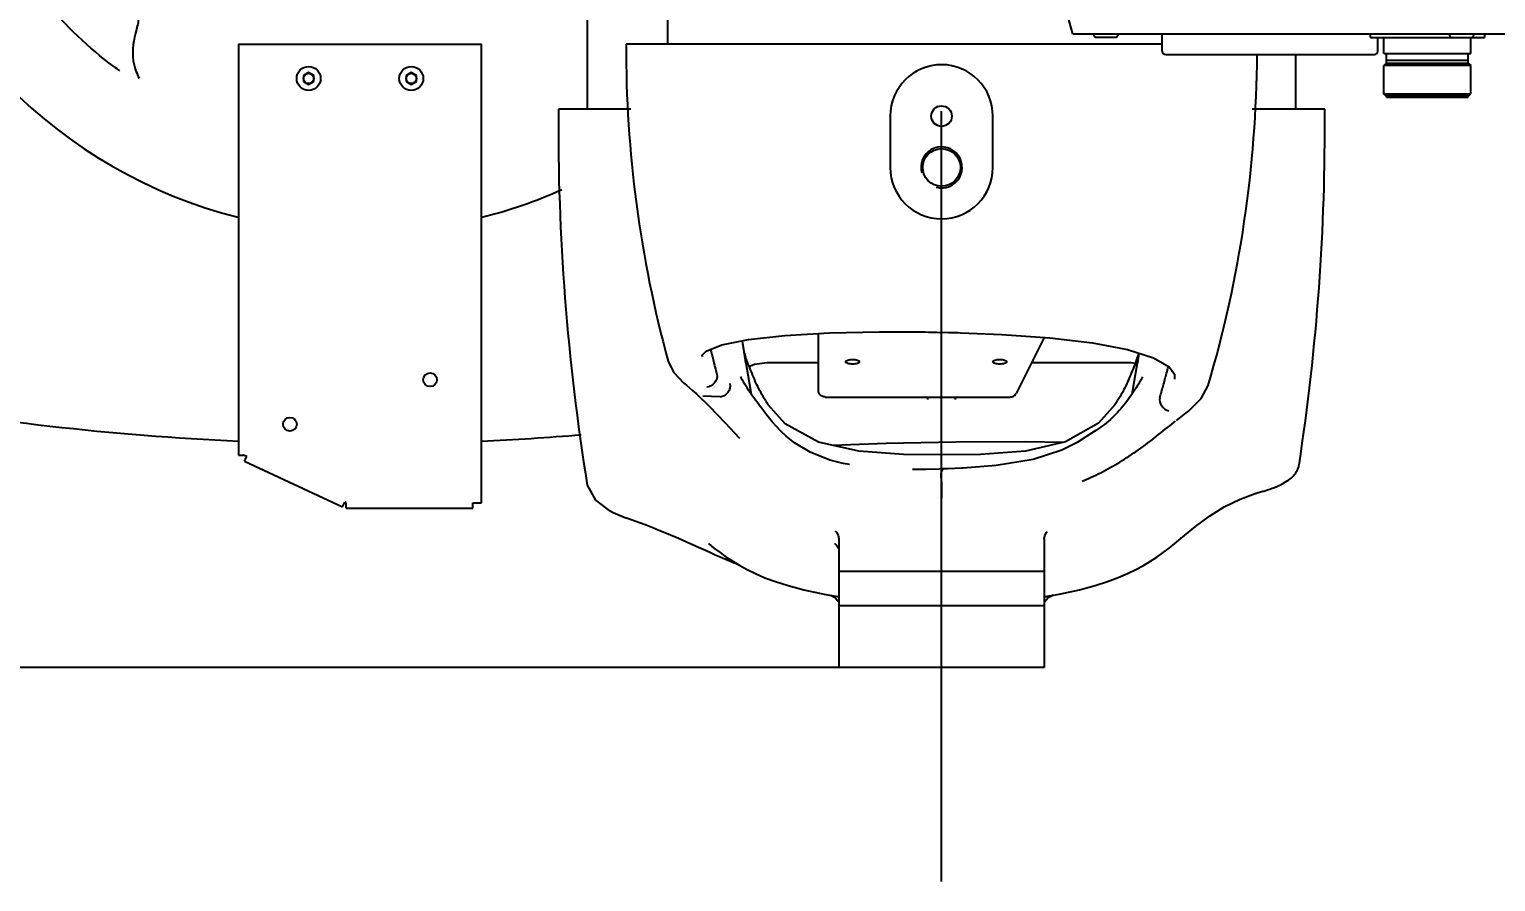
# Model space of a CAD drawing. Header units: millimetres. Extents: x 7426 to 8737, y 124 to 421.
# Drawn here: x 8003.69 to 8025.12, y 163.4 to 175.85 of the extents above; entities that cross this region are included whole.
import ezdxf

# ---------------------------------------------------------------- set-up
doc = ezdxf.new("R2010")
doc.units = ezdxf.units.MM
doc.linetypes.add('CENTER', pattern=[0.6, 0.375, -0.075, 0.075, -0.075])
for name, color, linetype in [('中心线', 7, 'Continuous'), ('外形图', 7, 'Continuous'), ('尺寸标注', 7, 'Continuous')]:
    doc.layers.add(name, color=color, linetype=linetype)
doc.styles.add('微软雅黑', font='msyh.ttc')
doc.dimstyles.new('尺寸标注_1_20比例', dxfattribs={"dimtxt": 2.1, "dimasz": 1.7, "dimexe": 0.5, "dimexo": 0.4, "dimgap": 0.5, "dimtad": 1, "dimdec": 1, "dimlfac": 20, "dimdsep": 46, "dimtxsty": '微软雅黑', "dimcen": 0.09, "dimadec": 0, "dimazin": 0, "dimtp": 0.01, "dimtm": 0.01, "dimtfac": 1, "dimtdec": 1, "dimtofl": 0, "dimtmove": 0, "dimatfit": 3, "dimfxl": 1, "dimtolj": 1, "dimarcsym": 0})

# ---------------------------------------------------------------- blocks, each defined once
blk = doc.blocks.new('*D1226')
at = {"layer": 'Defpoints', "color": 0}
for p in [(7987.552, 191.807), (8016.448, 191.807), (8016.019, 166.531)]:
    blk.add_point(p, dxfattribs=at)
at = {"layer": '尺寸标注', "color": 0, "linetype": 'Continuous', "lineweight": -2}
for p, q in [((8016.048, 191.807), (7987.052, 191.807)), ((7987.552, 168.231), (7987.552, 190.107)), ((8015.619, 166.531), (7987.052, 166.531))]:
    blk.add_line(p, q, dxfattribs=at)
at = {"layer": '尺寸标注', "color": 0}
for points in [[(7987.835, 190.107), (7987.268, 190.107), (7987.552, 191.807)], [(7987.268, 168.231), (7987.835, 168.231), (7987.552, 166.531)]]:
    blk.add_solid(points, dxfattribs=at)
at = {"layer": '尺寸标注', "color": 0, "insert": (7984.439, 179.099), "char_height": 2.1, "attachment_point": 2, "rotation": 90, "style": '微软雅黑'}
blk.add_mtext('\\A1;\\A1;(505.5)', dxfattribs=at)

msp = doc.modelspace()

# ---------------------------------------------------------------- linework, layer by layer
at = {"layer": '中心线', "linetype": 'CENTER', "ltscale": 30}
msp.add_line((8017.0185, 163.4018), (8017.0185, 194.3995), dxfattribs=at)
at = {"layer": '外形图', "color": 0, "linetype": 'Continuous'}
for p, q in [((8018.9387, 175.7815), (8018.5348, 177.1905)), ((8011.8435, 174.6815), (8011.8435, 175.9815)), ((8013.0185, 175.6315), (8013.0185, 176.0315)), ((8018.9387, 175.7815), (8025.5852, 175.7815)), ((8019.2436, 175.7815), (8019.2436, 175.7565)), ((8019.5686, 175.7315), (8019.2686, 175.7315)), ((8019.5936, 175.7815), (8019.5936, 175.7565)), ((8020.2436, 175.5315), (8020.2436, 175.7815)), ((8023.2861, 175.7315), (8023.2861, 175.7815)), ((8023.2861, 175.7315), (8024.9511, 175.7315)), ((8023.3936, 175.5315), (8023.3936, 175.7315)), ((8023.4836, 175.4965), (8023.4836, 175.7315)), ((8024.4436, 175.7815), (8024.4436, 175.7565)), ((8024.7536, 175.4965), (8024.7536, 175.7315)), ((8024.7936, 175.7815), (8024.7936, 175.7565)), ((8024.9511, 175.7815), (8024.9511, 175.7315)), ((8006.7434, 175.6315), (8006.7434, 169.6314)), ((8006.7434, 175.6315), (8010.2934, 175.6315)), ((8010.2934, 168.932), (8010.2934, 175.6315)), ((8020.2436, 175.6315), (8012.4068, 175.6315)), ((8020.2936, 175.4815), (8023.3436, 175.4815)), ((8022.1936, 174.6815), (8022.1936, 175.4815)), ((8023.4836, 175.4965), (8024.7536, 175.4965)), ((8023.5211, 175.3565), (8023.4836, 175.319)), ((8023.4836, 174.9065), (8023.4836, 175.319)), ((8024.7536, 175.319), (8023.4836, 175.319)), ((8023.5211, 175.3565), (8023.5211, 175.4965)), ((8023.5211, 175.3565), (8024.7161, 175.3565)), ((8023.5282, 175.4), (8024.709, 175.4)), ((8024.7161, 175.3565), (8024.7161, 175.4965)), ((8024.7161, 175.3565), (8024.7536, 175.319)), ((8024.7536, 174.9065), (8024.7536, 175.319)), ((8007.7684, 175.2181), (8007.6934, 175.1748)), ((8007.6934, 175.1748), (8007.6934, 175.0882)), ((8007.6934, 175.0882), (8007.7684, 175.0449)), ((8007.8434, 175.1748), (8007.7684, 175.2181)), ((8007.7684, 175.0449), (8007.8434, 175.0882)), ((8007.8434, 175.0882), (8007.8434, 175.1748)), ((8009.2684, 175.2181), (8009.1934, 175.1748)), ((8009.1934, 175.1748), (8009.1934, 175.0882)), ((8009.1934, 175.0882), (8009.2684, 175.0449)), ((8009.3434, 175.1748), (8009.2684, 175.2181)), ((8009.2684, 175.0449), (8009.3434, 175.0882)), ((8009.3434, 175.0882), (8009.3434, 175.1748)), ((8023.5086, 174.8815), (8023.4836, 174.9065)), ((8023.4836, 174.9065), (8024.7536, 174.9065)), ((8023.5086, 174.8815), (8024.7286, 174.8815)), ((8023.5211, 174.8565), (8023.5211, 174.8815)), ((8024.7161, 174.8565), (8024.7161, 174.8815)), ((8024.7286, 174.8815), (8024.7536, 174.9065)), ((8012.4781, 174.6815), (8011.4188, 174.6815)), ((8022.6182, 174.6815), (8021.559, 174.6815)), ((8023.5211, 174.8565), (8024.7161, 174.8565)), ((8016.2685, 174.5815), (8016.2685, 173.8315)), ((8017.7685, 173.8315), (8017.7685, 174.5815)), ((8014.1118, 171.2571), (8014.1068, 171.3022)), ((8014.2391, 170.5151), (8014.1118, 171.2571)), ((8015.2185, 170.5744), (8015.2185, 171.4061)), ((8016.9108, 171.4252), (8016.9433, 171.4246)), ((8016.9433, 171.4246), (8017.1204, 171.4211)), ((8018.5191, 171.3494), (8018.1079, 170.5295)), ((8019.9013, 171.1175), (8019.7981, 170.5156)), ((8013.0218, 171.0012), (8013.0221, 171.0002)), ((8014.2016, 170.9268), (8014.2822, 170.9596)), ((8014.2822, 170.9596), (8014.4701, 170.9815)), ((8014.4701, 170.9815), (8015.2185, 170.9815)), ((8018.3346, 170.9815), (8019.7873, 170.9814)), ((8019.7872, 170.9814), (8019.8542, 170.975)), ((8013.2536, 170.6831), (8013.2529, 170.6837)), ((8020.9147, 170.6467), (8020.9154, 170.6489)), ((8013.3804, 170.5761), (8013.4354, 170.5257)), ((8013.4354, 170.5257), (8013.6231, 170.3438)), ((8013.6539, 170.4871), (8013.5281, 170.4937)), ((8013.782, 170.4804), (8013.6539, 170.4871)), ((8014.4668, 170.3939), (8014.4575, 170.4082)), ((8015.3185, 170.4804), (8015.3185, 170.4744)), ((8018.0185, 170.4744), (8015.3185, 170.4744)), ((8016.8185, 170.4443), (8016.8185, 170.4744)), ((8017.2185, 170.4744), (8017.2185, 170.4443)), ((8018.0185, 170.4804), (8018.0185, 170.4744)), ((8019.5609, 170.3799), (8019.5514, 170.366)), ((8019.5702, 170.3939), (8019.5609, 170.3799)), ((8019.5795, 170.4082), (8019.5702, 170.3939)), ((8014.4665, 170.2149), (8014.4658, 170.216)), ((8014.5439, 170.1154), (8014.4666, 170.2149)), ((8014.7342, 170.088), (8014.4858, 170.3661)), ((8019.5512, 170.3661), (8019.3126, 170.0963)), ((8020.4508, 170.1354), (8020.4975, 170.1725)), ((8020.4975, 170.1725), (8020.5941, 170.2462)), ((8020.5941, 170.2462), (8020.6293, 170.2733)), ((8020.6283, 170.2725), (8020.6293, 170.2733)), ((8015.2204, 169.8216), (8014.7342, 170.088)), ((8019.3126, 170.0963), (8018.8291, 169.826)), ((8019.2501, 169.9743), (8019.2492, 169.9737)), ((8020.223, 169.9568), (8020.2871, 170.0082)), ((8020.2871, 170.0082), (8020.3194, 170.0338)), ((8020.4177, 170.1103), (8020.4391, 170.1264)), ((8014.0609, 169.8807), (8014.0648, 169.8764)), ((8014.87, 169.8107), (8014.7458, 169.9085)), ((8014.746, 169.9084), (8014.7458, 169.9085)), ((8015.4286, 169.7745), (8016.2096, 169.8064)), ((8016.2096, 169.8064), (8017.2282, 169.8269)), ((8019.0003, 169.8154), (8018.7777, 169.7045)), ((8018.9998, 169.8151), (8019.0003, 169.8154)), ((8020.1268, 169.8804), (8020.159, 169.9058)), ((8006.7434, 169.6314), (8006.8184, 169.6314)), ((8006.8637, 169.6103), (8006.8184, 169.6314)), ((8006.832, 169.5423), (8006.8637, 169.6103)), ((8006.832, 169.5423), (8008.2641, 168.8746)), ((8015.56, 169.5122), (8015.5599, 169.5123)), ((8015.6722, 169.4912), (8015.6709, 169.4914)), ((8016.9811, 169.4272), (8016.7904, 169.4227)), ((8017.0144, 169.4281), (8016.9811, 169.4272)), ((8017.0447, 169.429), (8017.0146, 169.4281)), ((8017.1165, 169.4316), (8017.0447, 169.429)), ((8022.2411, 169.4759), (8022.2412, 169.4767)), ((8022.2412, 169.4767), (8022.2415, 169.478)), ((8022.2415, 169.478), (8022.2425, 169.4841)), ((8022.2426, 169.4847), (8022.2425, 169.4842)), ((8011.8409, 169.1914), (8011.8407, 169.1926)), ((8011.8407, 169.1925), (8011.9606, 168.9744)), ((8017.0185, 169.2175), (8017.0185, 169.0037)), ((8019.0732, 169.251), (8019.0956, 169.2602)), ((8021.7142, 169.1023), (8021.7259, 169.1056)), ((8008.2641, 168.8746), (8008.2958, 168.9425)), ((8008.3184, 168.932), (8008.2958, 168.9425)), ((8008.3184, 168.857), (8008.3184, 168.932)), ((8010.1684, 168.857), (8010.1684, 168.932)), ((8010.1684, 168.932), (8010.2934, 168.932)), ((8011.9606, 168.9744), (8012.141, 168.837)), ((8008.3184, 168.857), (8010.1684, 168.857)), ((8012.1427, 168.8361), (8012.141, 168.837)), ((8012.353, 168.7362), (8012.4165, 168.7122)), ((8012.4165, 168.7122), (8012.4157, 168.7125)), ((8013.5661, 168.2404), (8013.6412, 168.2065)), ((8013.6109, 168.3391), (8013.611, 168.339)), ((8015.4831, 168.3157), (8015.5098, 168.271)), ((8015.5185, 168.4088), (8015.5185, 166.5314)), ((8018.5185, 168.4088), (8018.5185, 166.5314)), ((8020.345, 168.2738), (8020.4261, 168.339)), ((8020.4261, 168.339), (8020.4379, 168.3489)), ((8020.4285, 168.3407), (8020.5143, 168.4109)), ((8018.5185, 167.9314), (8015.5185, 167.9314)), ((8014.5921, 167.7829), (8014.7748, 167.725)), ((8014.7748, 167.725), (8015.0055, 167.664)), ((8015.0055, 167.664), (8015.3015, 167.6008)), ((8015.3015, 167.6008), (8015.4359, 167.5767)), ((8015.4017, 167.5828), (8015.3943, 167.5839)), ((8015.3943, 167.5839), (8015.4359, 167.5767)), ((8018.5751, 167.5535), (8018.6428, 167.5839)), ((8018.6012, 167.5767), (8018.7357, 167.6008)), ((8018.6012, 167.5767), (8018.6428, 167.5839)), ((8018.6428, 167.5839), (8018.6372, 167.5831)), ((8015.4068, 167.5819), (8015.4017, 167.5828)), ((8018.5185, 167.4314), (8015.5185, 167.4314))]:
    msp.add_line(p, q, dxfattribs=at)
at = {"layer": '外形图'}
msp.add_line((8018.5185, 166.5314), (8015.5185, 166.5314), dxfattribs=at)
at = {"layer": '外形图', "color": 0, "linetype": 'Continuous'}
for points in [[(8013.5226, 171.0651), (8013.5201, 171.0908), (8013.58, 171.1477), (8013.8049, 171.2399), (8014.1948, 171.3204), (8014.7287, 171.3788), (8015.3796, 171.415), (8016.1135, 171.4308), (8016.7264, 171.4297)], [(8016.7264, 171.4297), (8016.7756, 171.4289), (8016.8289, 171.4274), (8016.8812, 171.4259), (8016.9108, 171.4252)], [(8017.1204, 171.4211), (8017.1484, 171.4206), (8017.2035, 171.4199), (8017.2603, 171.419), (8017.2949, 171.4182)], [(8017.2949, 171.4182), (8017.8978, 171.3935), (8018.6008, 171.3436), (8019.2222, 171.2698), (8019.7344, 171.1709), (8020.1143, 171.0494), (8020.3434, 170.9181), (8020.4236, 170.8123), (8020.421, 170.7402)], [(8013.0221, 171.0002), (8013.1019, 170.8417), (8013.2536, 170.6831)], [(8013.2529, 170.6837), (8013.2882, 170.6543), (8013.3804, 170.5761)], [(8014.1952, 170.581), (8014.1761, 170.6111), (8014.1576, 170.6411), (8014.1395, 170.6711), (8014.122, 170.701), (8014.1049, 170.7308), (8014.0882, 170.7606), (8014.082, 170.7719)], [(8019.8784, 170.6394), (8019.8609, 170.6112), (8019.8429, 170.583)], [(8019.9552, 170.7721), (8019.9442, 170.7522), (8019.9283, 170.7241), (8019.9121, 170.6959), (8019.8954, 170.6677), (8019.8784, 170.6394)], [(8020.6283, 170.2725), (8020.8145, 170.4569), (8020.9148, 170.6469)], [(8014.2558, 170.491), (8014.235, 170.521), (8014.2148, 170.551), (8014.1952, 170.581)], [(8014.378, 170.3324), (8014.3693, 170.3428), (8014.3452, 170.3721), (8014.3219, 170.4016), (8014.2992, 170.4313), (8014.2772, 170.4611), (8014.2558, 170.491)], [(8014.4857, 170.366), (8014.4761, 170.3799), (8014.4668, 170.3939)], [(8019.7863, 170.4985), (8019.7665, 170.4705), (8019.7462, 170.4427), (8019.7253, 170.415), (8019.704, 170.3875), (8019.6822, 170.3602), (8019.6598, 170.3332), (8019.6369, 170.3064), (8019.6133, 170.28), (8019.5892, 170.2538), (8019.5643, 170.228), (8019.5387, 170.2025), (8019.5123, 170.1772), (8019.4851, 170.1523), (8019.457, 170.1277), (8019.4281, 170.1035), (8019.3983, 170.0796), (8019.3678, 170.0561), (8019.3364, 170.033), (8019.3042, 170.0103), (8019.2711, 169.988), (8019.2501, 169.9743)], [(8019.8429, 170.583), (8019.8245, 170.5548), (8019.8056, 170.5266), (8019.7863, 170.4985)], [(8013.6231, 170.3438), (8013.8534, 170.1041), (8014.0609, 169.8808)], [(8014.4658, 170.216), (8014.4376, 170.2554), (8014.3781, 170.3324)], [(8014.746, 169.9084), (8014.6697, 169.9788), (8014.5439, 170.1154)], [(8019.2491, 169.9737), (8019.1285, 169.8953), (8018.9997, 169.8151)], [(8020.159, 169.9058), (8020.191, 169.9312), (8020.223, 169.9568)], [(8020.3194, 170.0338), (8020.3518, 170.0595), (8020.3846, 170.085), (8020.4177, 170.1103)], [(8015.5599, 169.5123), (8015.3871, 169.5586), (8015.0985, 169.6734), (8014.87, 169.8107)], [(8017.0186, 169.6332), (8016.462, 169.6396), (8015.8069, 169.6889), (8015.2204, 169.8216)], [(8018.8291, 169.826), (8018.2434, 169.6907), (8017.5885, 169.64), (8017.0185, 169.6332)], [(8017.2282, 169.8269), (8018.2435, 169.8293), (8018.8037, 169.8201)], [(8019.0956, 169.2602), (8019.1311, 169.2752), (8019.1666, 169.2907), (8019.2021, 169.3066), (8019.2376, 169.3229), (8019.2731, 169.3396), (8019.3085, 169.3568), (8019.3438, 169.3743), (8019.379, 169.3922), (8019.4141, 169.4104), (8019.4491, 169.4291), (8019.4842, 169.4481), (8019.5191, 169.4676), (8019.5541, 169.4876), (8019.589, 169.5079), (8019.6238, 169.5287), (8019.6585, 169.5499), (8019.6932, 169.5716), (8019.7277, 169.5936), (8019.7621, 169.616), (8019.7963, 169.6388), (8019.8303, 169.6618), (8019.8641, 169.6852), (8019.8977, 169.7088), (8019.931, 169.7326), (8019.9641, 169.7567), (8019.997, 169.781), (8020.0297, 169.8055), (8020.0622, 169.8303), (8020.0946, 169.8553), (8020.1268, 169.8804)], [(8018.7777, 169.7045), (8018.3572, 169.5679), (8017.8175, 169.4768), (8017.3356, 169.4408)], [(8015.6709, 169.4914), (8015.5778, 169.5083), (8015.56, 169.5122)], [(8016.7904, 169.4227), (8016.7258, 169.4219), (8016.5911, 169.4227)], [(8017.3353, 169.4408), (8017.3128, 169.4397), (8017.1165, 169.4316)], [(8022.0467, 169.239), (8022.0685, 169.2528), (8022.0889, 169.2669), (8022.108, 169.2812), (8022.1258, 169.2957), (8022.1424, 169.3105), (8022.1578, 169.3256), (8022.1721, 169.341), (8022.1852, 169.3569), (8022.1971, 169.3732), (8022.2078, 169.3898), (8022.2172, 169.4069), (8022.2253, 169.4242), (8022.232, 169.4416), (8022.2371, 169.4585), (8022.2411, 169.4759)], [(8021.6, 169.0706), (8021.6309, 169.0797), (8021.7142, 169.1023)], [(8021.7259, 169.1056), (8021.7436, 169.1107), (8021.7815, 169.1223), (8021.8177, 169.1343), (8021.852, 169.1466), (8021.8847, 169.1592), (8021.9157, 169.1721)], [(8021.9157, 169.1721), (8021.945, 169.1851), (8021.9727, 169.1983), (8021.9989, 169.2117), (8022.0235, 169.2253), (8022.0467, 169.239)], [(8020.5143, 168.4109), (8020.7289, 168.5872), (8020.9356, 168.7414), (8021.1499, 168.8753), (8021.3803, 168.989), (8021.6022, 169.0713)], [(8012.1428, 168.8361), (8012.2202, 168.7949), (8012.353, 168.7362)], [(8012.4157, 168.7125), (8012.4979, 168.6839), (8012.6043, 168.647), (8012.703, 168.6105), (8012.7966, 168.5738), (8012.8868, 168.537), (8012.9742, 168.5006), (8013.0587, 168.4649), (8013.1391, 168.4305), (8013.2155, 168.3974), (8013.2889, 168.3652), (8013.3605, 168.3334), (8013.4313, 168.3016)], [(8015.4703, 168.5148), (8015.4661, 168.517), (8015.4817, 168.5036), (8015.5087, 168.4609), (8015.5185, 168.4088)], [(8018.5185, 168.4088), (8018.5274, 168.4584), (8018.5539, 168.5021), (8018.5681, 168.5151)], [(8013.4313, 168.3016), (8013.5015, 168.2697), (8013.5661, 168.2404)], [(8013.611, 168.339), (8013.6921, 168.2737), (8013.7802, 168.2069), (8013.8711, 168.1426), (8013.9664, 168.0801), (8014.0679, 168.0191), (8014.1776, 167.9593), (8014.2994, 167.8999), (8014.4366, 167.8409), (8014.5921, 167.7829)], [(8015.4642, 168.3326), (8015.4637, 168.3328), (8015.4831, 168.3157)], [(8020.1661, 168.1427), (8020.257, 168.207), (8020.345, 168.2738)], [(8013.6412, 168.2065), (8013.7109, 168.1753), (8013.7806, 168.1448)], [(8013.7806, 168.1448), (8013.8502, 168.1151), (8013.9195, 168.0867), (8013.9881, 168.0596), (8014.0217, 168.0469)], [(8018.7357, 167.6008), (8019.0317, 167.664), (8019.2623, 167.725), (8019.4451, 167.783), (8019.6006, 167.841), (8019.7377, 167.9), (8019.8595, 167.9594), (8019.9692, 168.0192)], [(8019.9692, 168.0192), (8020.0707, 168.0802), (8020.1661, 168.1427)], [(8015.3943, 167.5839), (8015.4621, 167.5534), (8015.5074, 167.4929)], [(8018.5185, 167.4362), (8018.5297, 167.4931), (8018.5751, 167.5535)]]:
    msp.add_lwpolyline(points, dxfattribs=at)
for centre, radius in [((8007.7684, 175.1315), 0.175), ((8009.2684, 175.1315), 0.175), ((8007.7684, 175.1315), 0.075), ((8009.2684, 175.1315), 0.075), ((8017.0185, 174.5815), 0.15), ((8017.0185, 173.8315), 0.275), ((8009.5434, 170.7315), 0.1), ((8007.494, 170.0814), 0.1)]:
    msp.add_circle(centre, radius, dxfattribs=at)
for centre, radius, start, end in [((8008.5184, 180.1316), 7.2501, 131.33389, 255.79725), ((8019.2686, 175.7565), 0.025, 180, 270), ((8019.5686, 175.7565), 0.025, 270, 0), ((8024.4686, 175.7565), 0.025, 180, 270), ((8024.7686, 175.7565), 0.025, 270, 0), ((8029.907, 175.5999), 17.5002, 179.89636, 195.23505), ((8020.2936, 175.5315), 0.05, 180, 269.99684), ((8023.3436, 175.5315), 0.05, 270.00321, 0), ((8008.5184, 180.1316), 6.0192, 233.31241, 234.29437), ((8017.0185, 174.5815), 0.75, 0, 180), ((8004.1301, 175.5999), 17.5002, 343.56674, 359.61067), ((8005.9555, 175.5024), 0.7587, 200.46087, 209.02095), ((8043.9182, 174.4188), 32.5004, 179.53679, 189.25566), ((7990.1189, 174.4188), 32.5004, 351.26779, 0.46321), ((8017.0185, 173.8315), 0.3, 255, 195), ((8017.0185, 173.8315), 0.75, 180, 0), ((8008.5184, 180.1316), 7.2501, 284.20275, 294.01873), ((8037.6581, 174.5056), 23.7705, 187.90672, 188.53306), ((8023.3158, 173.4862), 9.9464, 193.44685, 194.31138), ((8031.2395, 175.4877), 18.1189, 194.24698, 194.97138), ((8015.1088, 171.3622), 1.0031, 193.78731, 196.70503), ((8015.0911, 171.3569), 0.9847, 196.70354, 200.3962), ((8018.6156, 172.6726), 4.7468, 200.45513, 200.81181), ((8015.5084, 172.6394), 4.6536, 337.94299, 339.55416), ((8018.9386, 171.3594), 0.9925, 339.61787, 345.89814), ((7996.4006, 174.5024), 23.7487, 351.46681, 351.80182), ((8018.2366, 172.5238), 4.3396, 200.75384, 203.88782), ((8015.9773, 172.4483), 4.1473, 336.09594, 337.95704), ((8003.9101, 175.194), 16.9683, 344.43467, 345.08892), ((8003.4488, 175.3176), 17.4459, 345.08667, 345.415), ((8017.6444, 172.2653), 3.6935, 203.94106, 204.75022), ((8016.3753, 172.2732), 3.7125, 335.25484, 336.07698), ((8002.2505, 175.6612), 18.6924, 343.86232, 344.4204), ((8008.5184, 209.7977), 40.0005, 259.53729, 267.45616), ((8016.0247, 171.4158), 1.8632, 212.05433, 212.73995), ((8018.0122, 171.4159), 1.8634, 327.26014, 327.94937), ((8008.5184, 209.7977), 40.0005, 272.54384, 274.63446), ((8016.6561, 174.7933), 7.3191, 260.40275, 261.04835), ((8017.3197, 175.1796), 7.7102, 278.98161, 279.16575), ((8017.4426, 174.4241), 6.9448, 279.15761, 279.60332)]:
    msp.add_arc(centre, radius, start, end, dxfattribs=at)
for points, knots in [([(8004.9223, 175.3048), (8004.1864, 175.8527), (8003.2569, 176.9575), (8002.618, 178.6964), (8002.5067, 179.6231), (8002.4997, 180.0848)], [0, 0, 0, 0, 0.4983517, 0.7491738, 1, 1, 1, 1]), ([(8005.3224, 176.2395), (8005.312, 176.174), (8005.2913, 176.0432), (8005.2705, 175.9117), (8005.2514, 175.8482)], [0, 0, 0, 0, 0.5001224, 1, 1, 1, 1]), ([(8005.2514, 175.8482), (8005.2068, 175.7005), (8005.1749, 175.4869), (8005.2266, 175.2857), (8005.2447, 175.2372)], [0, 0, 0, 0, 0.7487613, 1, 1, 1, 1]), ([(8015.6185, 170.9934), (8015.6185, 170.9985), (8015.6279, 171.0103), (8015.6622, 171.0239), (8015.7185, 171.0304), (8015.7748, 171.0239), (8015.8091, 171.0103), (8015.8185, 170.9985), (8015.8185, 170.9934)], [0, 0, 0, 0, 0.0682716, 0.1780489, 0.4999883, 0.8219373, 0.9317252, 1, 1, 1, 1]), ([(8017.7685, 170.9934), (8017.7685, 170.9985), (8017.7779, 171.0103), (8017.8122, 171.0239), (8017.8685, 171.0304), (8017.9249, 171.0239), (8017.9591, 171.0103), (8017.9685, 170.9985), (8017.9685, 170.9934)], [0, 0, 0, 0, 0.0682716, 0.1780489, 0.4999883, 0.8219373, 0.9317252, 1, 1, 1, 1]), ([(8015.8185, 170.9934), (8015.8185, 170.9884), (8015.8091, 170.9765), (8015.7748, 170.9629), (8015.7185, 170.9564), (8015.6622, 170.9629), (8015.6279, 170.9765), (8015.6185, 170.9884), (8015.6185, 170.9934)], [0, 0, 0, 0, 0.0682704, 0.1780436, 0.4999777, 0.8219424, 0.9317308, 1, 1, 1, 1]), ([(8017.9685, 170.9934), (8017.9685, 170.9884), (8017.9591, 170.9765), (8017.9249, 170.9629), (8017.8685, 170.9564), (8017.8122, 170.9629), (8017.7779, 170.9765), (8017.7685, 170.9884), (8017.7685, 170.9934)], [0, 0, 0, 0, 0.0682716, 0.1780489, 0.4999883, 0.8219373, 0.9317252, 1, 1, 1, 1]), ([(8013.9229, 170.6765), (8013.9344, 170.6332), (8013.9125, 170.5335), (8013.8246, 170.4811), (8013.7804, 170.479)], [0, 0, 0, 0, 0.5037452, 1, 1, 1, 1]), ([(8015.3185, 170.4804), (8015.2932, 170.4804), (8015.2414, 170.499), (8015.2185, 170.5502), (8015.2185, 170.5744)], [0, 0, 0, 0, 0.5109869, 1, 1, 1, 1]), ([(8018.0185, 170.4804), (8018.0366, 170.4793), (8018.0735, 170.4868), (8018.1001, 170.514), (8018.1079, 170.5295)], [0, 0, 0, 0, 0.5096101, 1, 1, 1, 1]), ([(8017.0214, 169.2176), (8017.0213, 169.2369), (8017.009, 169.302), (8017.0092, 169.3747), (8017.0311, 169.4168)], [0, 0, 0, 0, 0.2883856, 1, 1, 1, 1]), ([(8017.0311, 169.4168), (8017.0328, 169.4201), (8017.0361, 169.4255), (8017.0421, 169.4289), (8017.0447, 169.429)], [0, 0, 0, 0, 0.5879773, 1, 1, 1, 1])]:
    msp.add_open_spline(points, degree=3, knots=knots, dxfattribs=at)
for points in [[(8013.7356, 170.8068), (8013.7559, 170.7307), (8013.6672, 170.625), (8013.5884, 170.6217)], [(8014.3747, 170.5492), (8014.3447, 170.6048), (8014.3167, 170.6616), (8014.2902, 170.719)], [(8019.7469, 170.7192), (8019.7201, 170.6611), (8019.6918, 170.6036), (8019.6613, 170.5473)], [(8014.4456, 170.427), (8014.4206, 170.4669), (8014.3971, 170.5078), (8014.3747, 170.5492)], [(8019.6613, 170.5473), (8019.6393, 170.5065), (8019.6161, 170.4664), (8019.5915, 170.4271)], [(8020.2072, 170.4683), (8020.1859, 170.3949), (8020.2621, 170.2912), (8020.3378, 170.2796)]]:
    msp.add_open_spline(points, degree=3, dxfattribs=at)

# ---------------------------------------------------------------- dimensions: what is measured, and where the dimension line sits
at = {"layer": '尺寸标注', "color": 0, "linetype": 'Continuous'}
dim = msp.add_linear_dim(base=(7987.5516, 191.8067), p1=(8016.0185, 166.5314), p2=(8016.4484, 191.8067), angle=90, text='\\A1;(505.5)', dimstyle='尺寸标注_1_20比例', dxfattribs=at)
dim.commit()
dim.dimension.update_dxf_attribs({"geometry": '*D1226', "text_midpoint": (7987.5516, 179.0986), "dimtype": 160})

doc.saveas('drawing.dxf')
